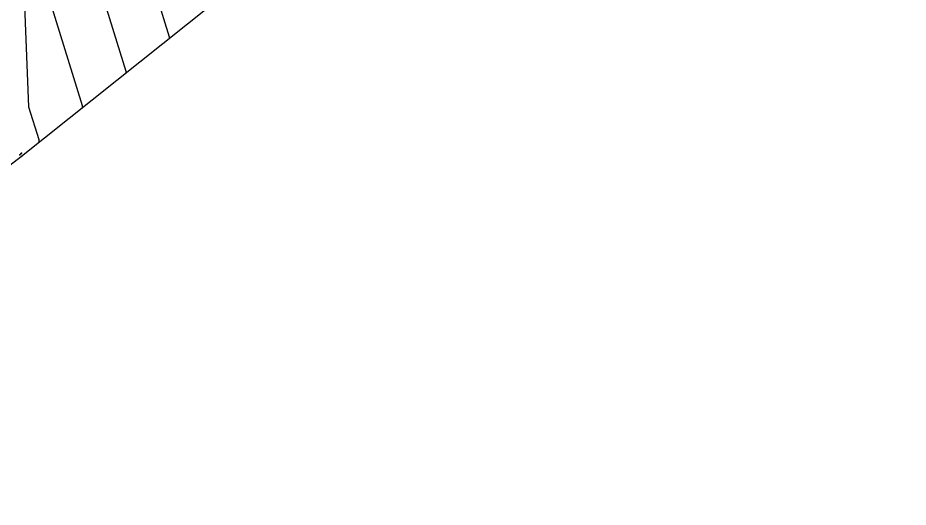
# Model space of a CAD drawing. Header units: metres. Extents: x 419582 to 423558, y 4805372 to 4807539.
# Drawn here: x 422143.2 to 422246.7, y 4806686.1 to 4806743.1 of the extents above; entities that cross this region are included whole.
import ezdxf

# ---------------------------------------------------------------- set-up
doc = ezdxf.new("R2010")
doc.units = ezdxf.units.M
for name, color, linetype in [('C-TINN', 4, 'Continuous'), ('C-TINN-BNDY', 110, 'Continuous'), ('C-TOPO-MAJR', 9, 'Continuous'), ('C-TOPO-MINR', 8, 'Continuous')]:
    doc.layers.add(name, color=color, linetype=linetype)

msp = doc.modelspace()

# ---------------------------------------------------------------- linework, layer by layer
at = {"layer": 'C-TINN', "color": 4, "linetype": 'Continuous', "lineweight": -3}
for p in [(422143.43, 4806727.14, 1770.39), (422143.53, 4806727.24, 1770.39), (422143.63, 4806727.34, 1770.39), (422143.63, 4806726.94, 1770.39)]:
    msp.add_point(p, dxfattribs=at)
at = {"layer": 'C-TINN-BNDY', "color": 110, "linetype": 'Continuous', "lineweight": -3, "flags": 128}
msp.add_lwpolyline([(422724.87, 4807165.92), (422697.08, 4807146.67), (422577.28, 4807048.8), (422494.93, 4806993.73), (422433.35, 4806948.24), (422390.21, 4806913.55), (422303.24, 4806847.72), (422229.68, 4806793.83), (422213.19, 4806781.58), (422179.34, 4806755.48), (422143.63, 4806726.94), (422090.94, 4806686.36), (421935.65, 4806537.41), (421807.76, 4806419.27), (421798.23, 4806410.98), (421750.84, 4806385.06), (421712.43, 4806364.25), (421678.37, 4806344.94), (421648.74, 4806328.11), (421541.25, 4806258.62), (421434.62, 4806175.52), (421305.47, 4806115.01), (421187.67, 4806058.56)], dxfattribs=at)
at = {"layer": 'C-TOPO-MAJR', "color": 9, "linetype": 'Continuous', "lineweight": -3, "elevation": 1770, "flags": 128}
msp.add_lwpolyline([(422173.95, 4806813.55), (422151.73, 4806789.56), (422144.74, 4806782.68), (422148.43, 4806783.38), (422148.41, 4806783.36), (422148.38, 4806783.34), (422151.95, 4806782.12), (422153.73, 4806775.61), (422153.73, 4806775.43), (422148.53, 4806771.2), (422148.48, 4806771.14), (422148.42, 4806771.09), (422144.83, 4806758.83), (422143.49, 4806756.66), (422143.46, 4806756.63), (422143.44, 4806756.61), (422143.44, 4806756.31), (422143.49, 4806756.26), (422144.43, 4806732.7), (422145.61, 4806728.9), (422145.61, 4806728.52)], dxfattribs=at)
at = {"layer": 'C-TOPO-MINR', "color": 8, "linetype": 'Continuous', "lineweight": -3, "flags": 128}
for points, elevation in [([(422180.85, 4806818.35), (422160.61, 4806796.51), (422151.74, 4806787.78), (422154.5, 4806788.3), (422154.46, 4806788.26), (422154.42, 4806788.22), (422161.27, 4806785.86), (422164.41, 4806774.46), (422164.5, 4806774.55), (422164.6, 4806774.64), (422164.61, 4806774.63), (422164.71, 4806773.7), (422164.71, 4806773.7), (422164.68, 4806773.54), (422164.68, 4806773.14), (422164.68, 4806773.14), (422164.67, 4806773.14), (422154.68, 4806765.42), (422154.69, 4806765.41), (422155.11, 4806765), (422149.83, 4806755.93), (422149.84, 4806755.92), (422155.74, 4806736.88), (422155.74, 4806736.62)], 1768), ([(422177.4, 4806815.95), (422156.17, 4806793.04), (422148.24, 4806785.23), (422151.46, 4806785.84), (422151.43, 4806785.81), (422151.4, 4806785.78), (422156.61, 4806783.99), (422159.23, 4806774.48), (422159.23, 4806774.39), (422151.61, 4806768.2), (422151.53, 4806768.12), (422151.45, 4806768.04), (422149.86, 4806762.59), (422146.09, 4806756.48), (422146.02, 4806756.41), (422145.95, 4806756.34), (422145.95, 4806756.21), (422146.09, 4806756.08), (422146.47, 4806746.46), (422150.67, 4806732.89), (422150.67, 4806732.57)], 1769), ([(422156.17, 4806755.83), (422160.8, 4806740.87), (422160.8, 4806740.66)], 1767)]:
    msp.add_lwpolyline(points, dxfattribs=dict(at, elevation=elevation))

doc.saveas('drawing.dxf')
